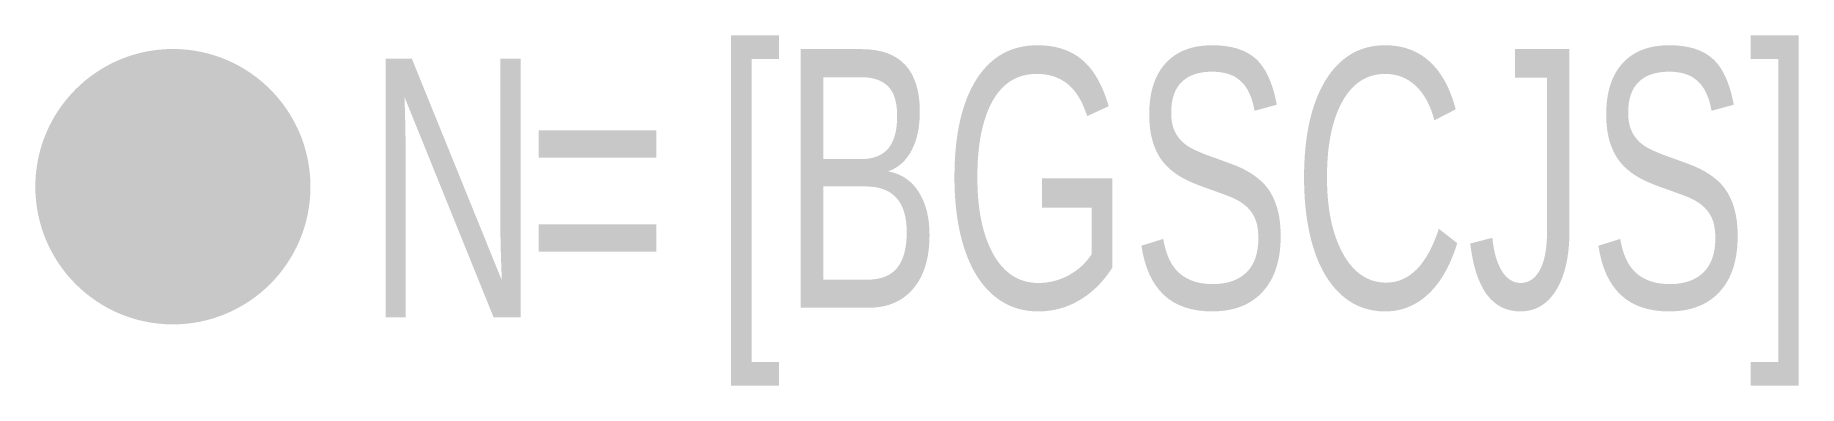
# Model space of a CAD drawing. Extents: x -0.1 to 14.2, y -0.6 to 2.2.
import ezdxf
from ezdxf.enums import TextEntityAlignment as Align

# ---------------------------------------------------------------- set-up
doc = ezdxf.new("R2010")
doc.units = 0
doc.header["$MEASUREMENT"] = 0
doc.layers.get('0').update_dxf_attribs({"linetype": 'CONTINUOUS'})
doc.styles.add('LZ_FONTS_FS', font='hxm.ttf', dxfattribs={"width": 0.7})

msp = doc.modelspace()

# ---------------------------------------------------------------- hatches: boundary and pattern name
h = msp.add_hatch(color=256)
edge = h.paths.add_edge_path()
edge.add_arc((1, 1), 1.118, 0, 360)

# ---------------------------------------------------------------- texts
at = {"style": 'LZ_FONTS_FS', "width": 0.7}
for s, p in [('[BGSCJS]', (5.395, 0.017)), ('=', (3.877, -0.04))]:
    msp.add_text(s, height=2.1, dxfattribs=at).set_placement(p)
msp.add_text('N', height=2.1, dxfattribs=at).set_placement((3.277, -0.06), align=Align.CENTER)

doc.saveas('drawing.dxf')
